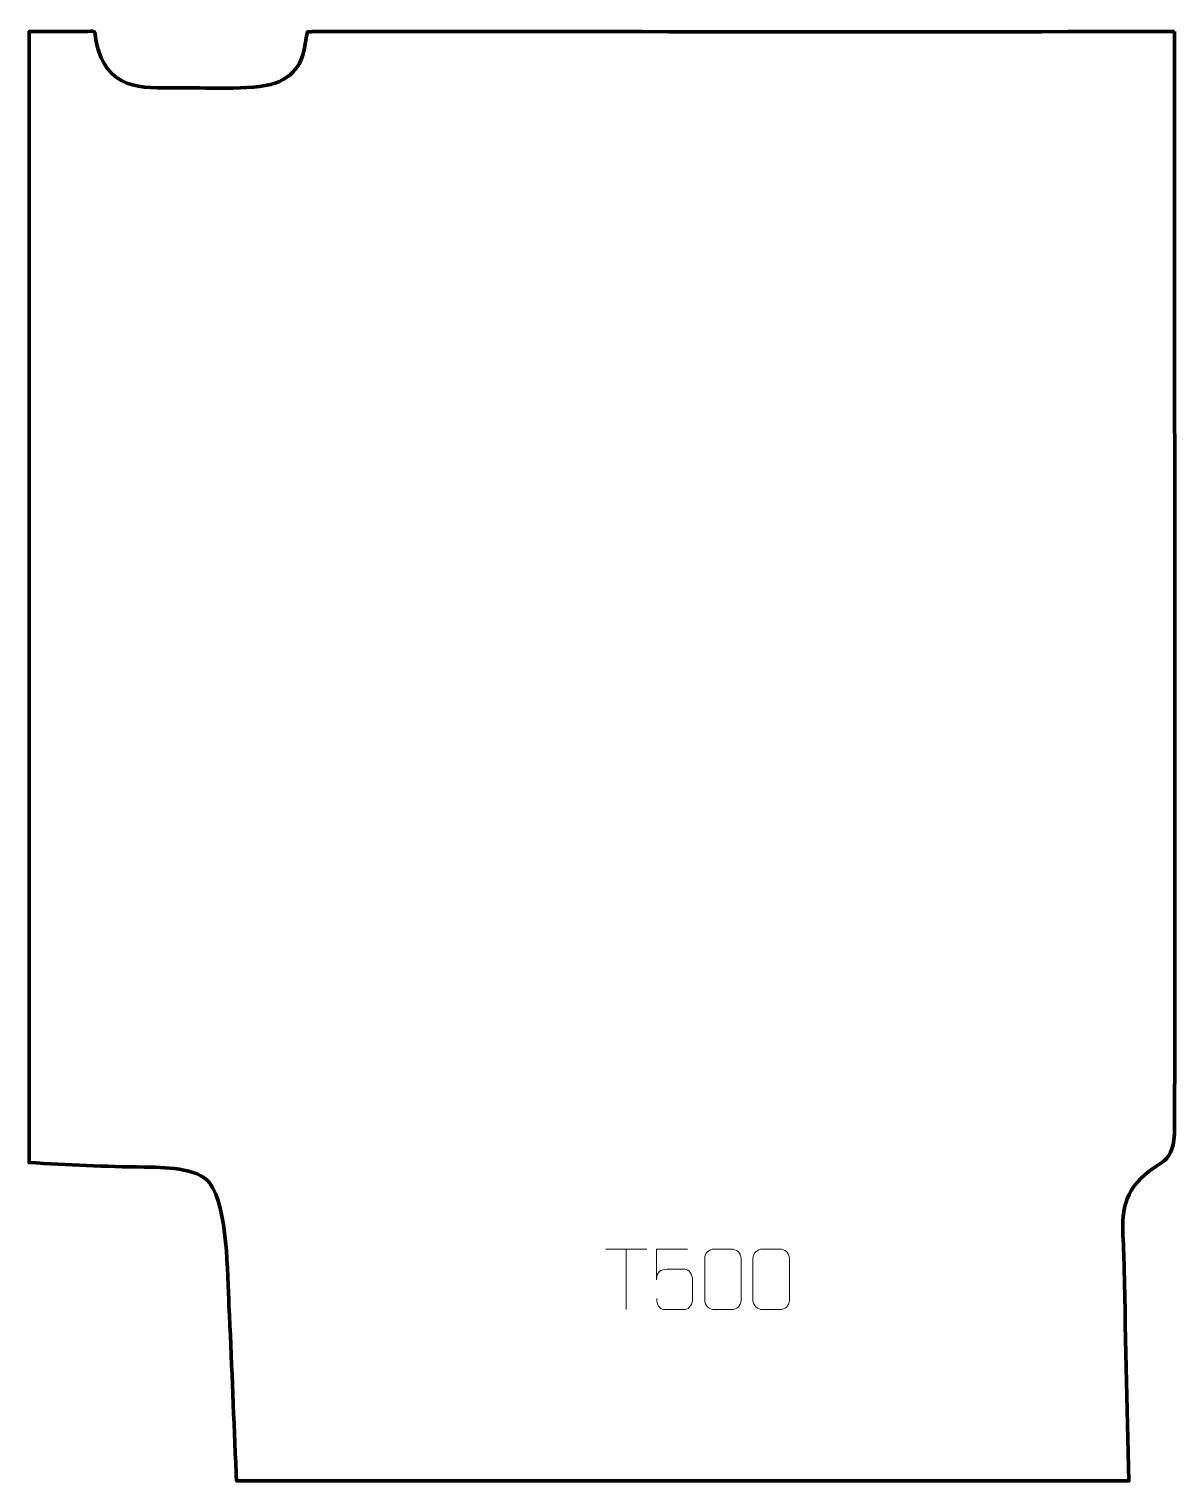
# Model space of a CAD drawing. Header units: millimetres. Extents: x 1031 to 1505, y 178 to 779.
import ezdxf

# ---------------------------------------------------------------- set-up
doc = ezdxf.new("R2010")
doc.units = ezdxf.units.MM
doc.header["$MEASUREMENT"] = 0
doc.layers.add('layer 2', color=7, linetype='Continuous')
doc.layers.add('layer 3', color=7, linetype='Continuous')

msp = doc.modelspace()

# ---------------------------------------------------------------- linework, layer by layer
at = {"layer": 'layer 2', "color": 142, "lineweight": 9}
for points in [[(1269.8002, 274.2985), (1269.8002, 274.2985), (1286.7847, 274.2985), (1286.7847, 274.2985)], [(1278.2927, 249.3725), (1278.2927, 249.3725), (1278.2927, 274.3221), (1278.2927, 274.3221)]]:
    msp.add_open_spline(points, degree=3, dxfattribs=at)
for points, knots in [([(1303.6825, 274.3), (1303.6825, 274.3), (1290.8329, 274.3), (1290.8329, 274.3), (1290.8329, 274.3), (1290.8332, 270.0701), (1290.8332, 265.8399), (1290.8329, 261.6093), (1290.8329, 261.6093), (1290.8326, 264.9189), (1292.4633, 265.9906), (1295.2749, 266.0511), (1295.2749, 266.0511), (1297.714, 266.0514), (1300.1532, 266.0514), (1302.592, 266.0511), (1302.592, 266.0511), (1304.2415, 266.0578), (1305.7162, 263.6778), (1305.7447, 261.6093), (1305.7447, 261.6093), (1305.7444, 259.0224), (1305.7444, 256.4353), (1305.7447, 253.8481), (1305.7447, 253.8481), (1305.7908, 251.8889), (1304.2918, 249.453), (1302.6661, 249.3946), (1302.6661, 249.3946), (1300.7099, 249.3949), (1295.8157, 249.3949), (1293.8589, 249.3946), (1293.8589, 249.3946), (1292.0138, 249.3857), (1290.9069, 251.3502), (1290.886, 253.9009)], [0, 0, 0, 0, 0.1, 0.1, 0.1, 0.1, 0.2, 0.2, 0.2, 0.2, 0.3, 0.3, 0.3, 0.3, 0.4, 0.4, 0.4, 0.4, 0.5, 0.5, 0.5, 0.5, 0.6, 0.6, 0.6, 0.6, 0.7, 0.7, 0.7, 0.7, 0.8, 0.8, 0.8, 0.8, 1, 1, 1, 1]), ([(1314.7059, 274.3446), (1317.0716, 274.3446), (1319.4378, 274.3446), (1321.8039, 274.3446), (1321.8039, 274.3446), (1323.7841, 274.3801), (1325.8098, 272.8861), (1325.8369, 270.4444), (1325.8369, 270.4444), (1325.8365, 264.6879), (1325.8365, 258.931), (1325.8369, 253.1737), (1325.8369, 253.1737), (1325.6947, 250.8465), (1323.9887, 249.3644), (1321.8039, 249.3536), (1321.8039, 249.3536), (1319.4319, 249.354), (1317.0599, 249.354), (1314.6882, 249.3536), (1314.6882, 249.3536), (1312.7301, 249.2481), (1310.724, 251.1357), (1310.7354, 253.1563), (1310.7354, 253.1563), (1310.7358, 258.936), (1310.7358, 264.7153), (1310.7354, 270.4943), (1310.7354, 270.4943), (1310.7397, 272.6359), (1312.5165, 274.3581), (1314.7059, 274.3446)], [0, 0, 0, 0, 0.11111111, 0.11111111, 0.11111111, 0.11111111, 0.22222222, 0.22222222, 0.22222222, 0.22222222, 0.33333333, 0.33333333, 0.33333333, 0.33333333, 0.44444444, 0.44444444, 0.44444444, 0.44444444, 0.55555556, 0.55555556, 0.55555556, 0.55555556, 0.66666667, 0.66666667, 0.66666667, 0.66666667, 0.77777778, 0.77777778, 0.77777778, 0.77777778, 1, 1, 1, 1]), ([(1334.7027, 274.3446), (1337.0684, 274.3446), (1339.4346, 274.3446), (1341.8007, 274.3446), (1341.8007, 274.3446), (1343.7809, 274.3801), (1345.8066, 272.8861), (1345.8337, 270.4444), (1345.8337, 270.4444), (1345.8333, 264.6879), (1345.8333, 258.931), (1345.8337, 253.1737), (1345.8337, 253.1737), (1345.6915, 250.8465), (1343.9855, 249.3644), (1341.8007, 249.3536), (1341.8007, 249.3536), (1339.4287, 249.354), (1337.0567, 249.354), (1334.685, 249.3536), (1334.685, 249.3536), (1332.7269, 249.2481), (1330.7208, 251.1357), (1330.7322, 253.1563), (1330.7322, 253.1563), (1330.7326, 258.936), (1330.7326, 264.7153), (1330.7322, 270.4943), (1330.7322, 270.4943), (1330.7365, 272.6359), (1332.5133, 274.3581), (1334.7027, 274.3446)], [0, 0, 0, 0, 0.11111111, 0.11111111, 0.11111111, 0.11111111, 0.22222222, 0.22222222, 0.22222222, 0.22222222, 0.33333333, 0.33333333, 0.33333333, 0.33333333, 0.44444444, 0.44444444, 0.44444444, 0.44444444, 0.55555556, 0.55555556, 0.55555556, 0.55555556, 0.66666667, 0.66666667, 0.66666667, 0.66666667, 0.77777778, 0.77777778, 0.77777778, 0.77777778, 1, 1, 1, 1])]:
    msp.add_open_spline(points, degree=3, knots=knots, dxfattribs=at)
at = {"layer": 'layer 3', "color": 242, "lineweight": 158}
msp.add_open_spline([(1505.2009, 778.251), (1505.2018, 627.1658), (1505.366, 476.0894), (1505.2284, 325.003), (1505.2284, 325.003), (1505.2132, 308.3457), (1499.0824, 312.2595), (1489.7056, 301.8932), (1489.7056, 301.8932), (1482.1054, 293.4909), (1483.9136, 282.7632), (1484.1534, 272.3249), (1484.1534, 272.3249), (1484.8725, 241.0157), (1485.5794, 209.7062), (1486.2942, 178.3968), (1486.2942, 178.3968), (1486.2942, 178.3968), (1116.9946, 178.3968), (1116.9946, 178.3968), (1116.9946, 178.3968), (1116.8786, 180.8993), (1116.7626, 183.4018), (1116.6465, 185.9042), (1116.6465, 185.9042), (1115.6569, 207.5655), (1114.9764, 229.2424), (1113.8639, 250.8971), (1113.8639, 250.8971), (1113.1888, 264.0393), (1113.4544, 291.5077), (1105.906, 301.6704), (1105.906, 301.6704), (1100.9701, 308.316), (1086.2731, 308.1928), (1078.7203, 308.2951), (1078.7203, 308.2951), (1062.5135, 308.5147), (1047.2909, 309.2166), (1031.1259, 310.1744), (1031.1259, 310.1744), (1031.1259, 310.1744), (1031.1259, 778.3006), (1031.1259, 778.3006), (1031.1259, 778.3006), (1038.5283, 778.3006), (1045.9326, 778.313), (1053.3347, 778.3036), (1053.3347, 778.3036), (1059.3586, 778.296), (1057.9951, 779.3298), (1058.7912, 774.6893), (1058.7912, 774.6893), (1059.0611, 773.3137), (1059.2931, 772.1622), (1059.7072, 770.8145), (1059.7072, 770.8145), (1065.1762, 753.0158), (1080.358, 754.9672), (1095.277, 755.0099), (1095.277, 755.0099), (1104.5543, 755.0206), (1127.0081, 753.8347), (1134.5399, 757.5324), (1134.5399, 757.5324), (1144.3892, 762.3679), (1144.5509, 768.6184), (1146.3119, 778.1546), (1146.3119, 778.1546), (1148.4117, 778.288), (1150.3288, 778.3123), (1152.4287, 778.3107), (1152.4287, 778.3107), (1270.0048, 778.218), (1387.621, 778.2244), (1505.2009, 778.251)], degree=3, knots=[0, 0, 0, 0, 0.05, 0.05, 0.05, 0.05, 0.1, 0.1, 0.1, 0.1, 0.15, 0.15, 0.15, 0.15, 0.2, 0.2, 0.2, 0.2, 0.25, 0.25, 0.25, 0.25, 0.3, 0.3, 0.3, 0.3, 0.35, 0.35, 0.35, 0.35, 0.4, 0.4, 0.4, 0.4, 0.45, 0.45, 0.45, 0.45, 0.5, 0.5, 0.5, 0.5, 0.55, 0.55, 0.55, 0.55, 0.6, 0.6, 0.6, 0.6, 0.65, 0.65, 0.65, 0.65, 0.7, 0.7, 0.7, 0.7, 0.75, 0.75, 0.75, 0.75, 0.8, 0.8, 0.8, 0.8, 0.85, 0.85, 0.85, 0.85, 0.9, 0.9, 0.9, 0.9, 1, 1, 1, 1], dxfattribs=at)

doc.saveas('drawing.dxf')
